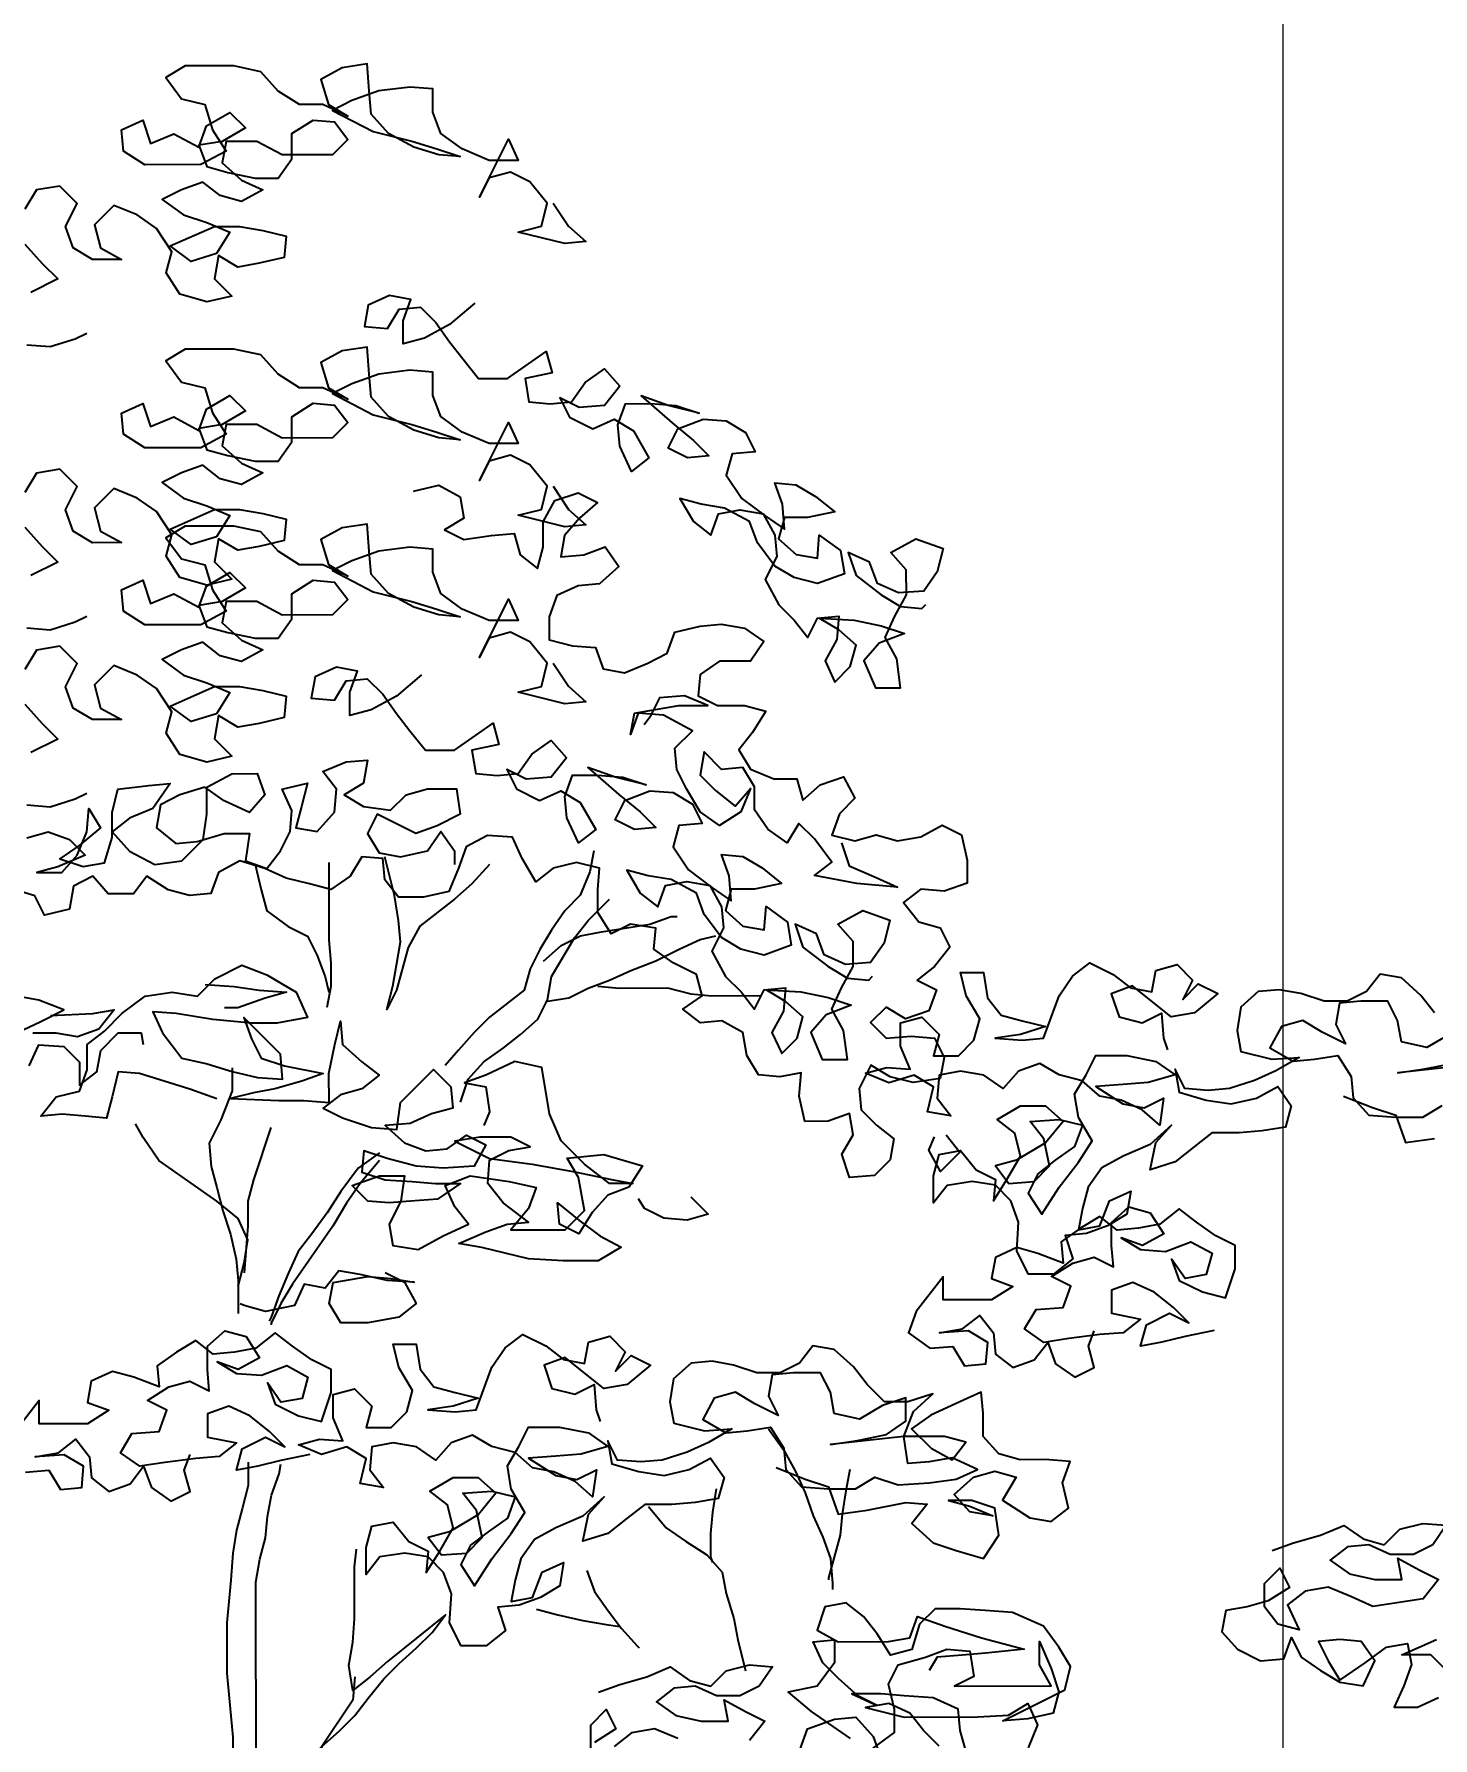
# Model space of a CAD drawing. Header units: millimetres. Extents: x 684983 to 685377, y 990360 to 990509.
# Drawn here: x 685179.373 to 685180.05, y 990451.199 to 990452.024 of the extents above; entities that cross this region are included whole.
import ezdxf

# ---------------------------------------------------------------- set-up
doc = ezdxf.new("R2010")
doc.units = ezdxf.units.MM
doc.header["$PDMODE"] = 35
doc.header["$PDSIZE"] = 0.2
doc.layers.add('dim', color=7, linetype='Continuous')
doc.layers.add('MAHAGONY', color=7, linetype='Continuous')
doc.layers.add('grid', color=8, linetype='Continuous', lineweight=9)
doc.styles.add('DIM', font='ARIALN.TTF', dxfattribs={"width": 0.8, "height": 1})
doc.dimstyles.get("Standard").update_dxf_attribs({"dimtxt": 1, "dimasz": 0.18, "dimexe": 0.18, "dimexo": 0.0625, "dimgap": 0.09, "dimtad": 0, "dimrnd": 0.05, "dimzin": 0, "dimdsep": 46, "dimtxsty": 'DIM', "dimcen": 0.09, "dimse1": 1, "dimse2": 1, "dimsd1": 1, "dimsd2": 1, "dimadec": 0, "dimazin": 0, "dimtfac": 1, "dimtix": 1, "dimtofl": 0, "dimtmove": 2, "dimatfit": 3, "dimfxl": 0, "dimtolj": 1, "dimtzin": 0, "dimarcsym": 0})

# ---------------------------------------------------------------- blocks, each defined once
blk = doc.blocks.new('*D58')
at = {"layer": 'Defpoints', "color": 0, "transparency": 16777216}
for p in [(685177.08947, 990451.441), (685192.34647, 990448.83217), (685192.10547, 990447.83)]:
    blk.add_point(p, dxfattribs=at)
at = {"layer": 'dim', "color": 0, "transparency": 16777216, "insert": (685184.83847, 990450.63767), "char_height": 1, "attachment_point": 5, "rotation": 346.47844, "style": 'DIM'}
blk.add_mtext('\\A1;15.45', dxfattribs=at)
blk = doc.blocks.new('TREE30')
at = {"color": 105, "flags": 128}
for points in [[(0.18953, 3.04496), (0.19755, 3.03296), (0.20656, 3.02496), (0.19555, 3.02395), (0.17153, 3.02993), (0.18353, 3.03294), (0.18653, 3.04496), (0.17751, 3.05596), (0.16749, 3.06095), (0.15649, 3.05794), (0.15149, 3.04793), (0.16648, 3.07797), (0.17149, 3.06696), (0.15648, 3.06695), (0.14246, 3.07294), (0.13145, 3.08094), (0.12743, 3.09194), (0.12742, 3.10395), (0.11541, 3.10494), (0.0994, 3.10293), (0.08539, 3.09791), (0.07539, 3.0929), (0.09642, 3.08191), (0.11644, 3.07692), (0.12945, 3.07293), (0.14147, 3.06894), (0.13045, 3.06993), (0.11744, 3.07392), (0.10442, 3.08091), (0.09541, 3.09091), (0.09439, 3.10292), (0.09338, 3.11693), (0.08037, 3.11492), (0.06937, 3.1089), (0.07338, 3.0959), (0.0834, 3.0899), (0.07038, 3.09589), (0.05837, 3.09588), (0.04735, 3.10288), (0.03834, 3.11288), (0.02432, 3.11587), (-0.0007, 3.11585), (-0.0107, 3.10983), (-0.00268, 3.09883), (0.00933, 3.09584), (0.01334, 3.08283), (0.02036, 3.07183), (0.00736, 3.06481), (-0.02167, 3.06478), (-0.03269, 3.07178), (-0.0337, 3.08279), (-0.02269, 3.0878), (-0.01868, 3.07579), (-0.00667, 3.08081), (0.00635, 3.07382), (0.01034, 3.08483), (0.02234, 3.09185), (0.03036, 3.08385), (0.01835, 3.07683), (0.00635, 3.07482), (0.01036, 3.06381), (0.02137, 3.06082), (0.03539, 3.05783), (0.0474, 3.05784), (0.05439, 3.06785), (0.05438, 3.08087), (0.06538, 3.08788), (0.07639, 3.08689), (0.08341, 3.07789), (0.07541, 3.06988), (0.04939, 3.06985), (0.03637, 3.07685), (0.02036, 3.07683), (0.01836, 3.06582), (0.02838, 3.05682), (0.03939, 3.05183), (0.02839, 3.04581), (0.01738, 3.0488), (0.00836, 3.0558), (-0.00264, 3.05179), (-0.01265, 3.04678), (-0.00163, 3.03878), (0.01039, 3.03479), (0.0224, 3.02979), (0.0154, 3.01878), (0.0024, 3.01476), (-0.00862, 3.02276), (0.01439, 3.03279), (0.0274, 3.0328), (0.03941, 3.03081), (0.05143, 3.02782), (0.05044, 3.01681), (0.03743, 3.01379), (0.02642, 3.01178), (0.01641, 3.01778), (0.01442, 3.00577), (0.02343, 2.99677), (0.01042, 2.99375), (-0.00359, 2.99774), (-0.01061, 3.00875), (-0.00762, 3.01976), (-0.01563, 3.03176), (-0.02565, 3.03876), (-0.03766, 3.04375), (-0.04766, 3.03373), (-0.04465, 3.02173), (-0.03363, 3.01573), (-0.04865, 3.01572), (-0.05866, 3.02171), (-0.06267, 3.03272), (-0.05668, 3.04473), (-0.0657, 3.05373), (-0.07771, 3.05172), (-0.0837, 3.04171)], [(-0.08368, 3.02369), (-0.07467, 3.01369), (-0.06665, 3.00569), (-0.08066, 2.99867)], [(-0.08264, 2.97165), (-0.07062, 2.97066), (-0.05762, 2.97467), (-0.05162, 2.97768)], [(0.59848, 2.58293), (0.61349, 2.57694), (0.62551, 2.57295), (0.63052, 2.55894), (0.64554, 2.56096)], [(0.66452, 2.59901), (0.62649, 2.59497), (0.6405, 2.59698), (0.65551, 2.6)], [(0.65349, 2.61501), (0.64149, 2.60799), (0.62847, 2.61098), (0.62646, 2.62199), (0.62145, 2.632), (0.60744, 2.63198), (0.59643, 2.63097), (0.59444, 2.61996), (0.59945, 2.60996), (0.58744, 2.61595), (0.57742, 2.62195), (0.56641, 2.61893), (0.56042, 2.60792), (0.57244, 2.60092), (0.58344, 2.60194), (0.59545, 2.60395), (0.60247, 2.59295), (0.60348, 2.58194), (0.6115, 2.57294), (0.62551, 2.57195), (0.63952, 2.57196), (0.64952, 2.57798)], [(0.64548, 2.62601), (0.63846, 2.63501), (0.62844, 2.64401), (0.61743, 2.646), (0.61044, 2.63699), (0.60043, 2.63198), (0.58842, 2.63197), (0.57641, 2.63596), (0.5654, 2.63795), (0.55439, 2.63694), (0.54539, 2.62892), (0.5434, 2.61691), (0.54541, 2.6059), (0.56143, 2.60192), (0.57544, 2.60293), (0.56343, 2.59591), (0.55243, 2.5909), (0.53942, 2.58688), (0.52841, 2.58587), (0.5164, 2.58686), (0.51139, 2.59687), (0.5134, 2.58486), (0.52742, 2.58087), (0.54043, 2.57888), (0.55344, 2.58189), (0.56444, 2.58791), (0.57146, 2.5779), (0.56846, 2.56689), (0.55646, 2.56488), (0.54445, 2.56387), (0.53043, 2.56385), (0.52143, 2.55684), (0.51143, 2.54882), (0.49843, 2.54481), (0.50141, 2.55882), (0.50941, 2.56784), (0.49841, 2.55782), (0.48441, 2.5518), (0.4734, 2.54579), (0.46641, 2.53577), (0.46341, 2.52476), (0.46142, 2.51375), (0.47243, 2.51576), (0.47742, 2.52878), (0.48843, 2.53379), (0.48644, 2.52178), (0.47643, 2.51576), (0.46543, 2.51175), (0.45442, 2.51074), (0.45843, 2.49873), (0.44843, 2.49072), (0.43542, 2.49071), (0.42941, 2.50271), (0.43039, 2.51772), (0.42638, 2.52873), (0.41836, 2.53673), (0.40635, 2.53872), (0.39334, 2.53671), (0.38635, 2.52769), (0.38633, 2.5417), (0.38933, 2.55272), (0.40033, 2.55473), (0.40835, 2.54473), (0.41836, 2.53973), (0.41737, 2.52872), (0.42437, 2.53974), (0.43136, 2.55175), (0.42835, 2.56376), (0.41933, 2.57076), (0.43134, 2.57778), (0.44435, 2.57779), (0.45336, 2.56979), (0.44437, 2.55877), (0.42936, 2.54975), (0.41836, 2.54674), (0.42537, 2.53774), (0.43838, 2.53875), (0.44638, 2.54676), (0.44336, 2.56077), (0.43635, 2.56977), (0.45136, 2.57079), (0.46337, 2.5678), (0.45938, 2.55678), (0.44938, 2.54977), (0.44038, 2.54275), (0.43538, 2.53274), (0.4424, 2.52174), (0.45139, 2.53576), (0.46139, 2.54878), (0.46839, 2.55979), (0.46137, 2.5718), (0.45936, 2.58381), (0.46535, 2.59382), (0.47035, 2.60383), (0.48636, 2.60385), (0.50138, 2.60086), (0.51139, 2.59386), (0.49738, 2.58985), (0.48437, 2.58883), (0.47036, 2.58782), (0.48438, 2.57883), (0.49539, 2.57683), (0.5054, 2.58185), (0.50341, 2.56783), (0.49439, 2.57583), (0.48338, 2.58083), (0.47237, 2.58282), (0.46335, 2.59082), (0.45134, 2.59381), (0.44133, 2.5998), (0.43032, 2.59579), (0.42232, 2.58678), (0.41231, 2.59377), (0.4003, 2.59576), (0.38929, 2.59375), (0.3883, 2.58174), (0.39531, 2.57274), (0.3833, 2.57473), (0.38629, 2.58774), (0.37628, 2.59374), (0.36327, 2.58972), (0.35125, 2.59472), (0.36226, 2.59773), (0.37427, 2.59674), (0.36926, 2.60875), (0.36925, 2.62076), (0.38025, 2.62377), (0.38927, 2.61477), (0.38628, 2.60376), (0.39929, 2.60377), (0.40729, 2.61178), (0.41028, 2.62279), (0.40326, 2.6348), (0.40025, 2.64681), (0.41226, 2.64682), (0.41427, 2.63381), (0.42129, 2.62481), (0.4323, 2.62181), (0.44431, 2.61882), (0.4313, 2.61481), (0.41829, 2.61279), (0.43231, 2.61181), (0.44332, 2.61282), (0.4513, 2.63484), (0.4583, 2.64486), (0.4673, 2.65187), (0.47932, 2.64588), (0.48833, 2.63888), (0.49934, 2.63689), (0.50133, 2.6479), (0.51234, 2.65091), (0.52035, 2.64291), (0.51536, 2.6329), (0.52336, 2.64091), (0.53337, 2.63592), (0.52137, 2.6259), (0.50936, 2.62389), (0.48933, 2.63988), (0.47832, 2.63587), (0.48234, 2.62386), (0.49435, 2.62087), (0.50436, 2.62588), (0.50537, 2.61287), (0.50738, 2.60687)], [(0.21303, 2.27448), (0.22404, 2.27849), (0.23805, 2.28251), (0.25005, 2.28753), (0.26007, 2.28053), (0.27108, 2.27754), (0.27908, 2.28555), (0.29109, 2.28856), (0.3031, 2.28757), (0.2961, 2.27756), (0.2861, 2.27255), (0.27409, 2.27253), (0.26307, 2.27753), (0.25207, 2.27652), (0.24306, 2.2695), (0.25308, 2.26251), (0.26609, 2.25952), (0.28011, 2.25953), (0.27809, 2.27054), (0.28911, 2.26454), (0.29912, 2.25955), (0.29112, 2.24953)], [(0.25409, 2.2505), (0.24208, 2.25549), (0.23007, 2.25348), (0.22107, 2.24646)], [(0.20906, 2.24545), (0.20905, 2.25746), (0.21705, 2.26548), (0.22206, 2.25547), (0.21106, 2.24846)], [(0.31715, 2.24455), (0.32114, 2.25556), (0.33515, 2.26058), (0.34616, 2.26159), (0.35518, 2.25159), (0.35919, 2.24059)], [(0.38921, 2.24662), (0.3812, 2.25462), (0.37418, 2.26362), (0.36317, 2.26861), (0.35116, 2.2666), (0.37118, 2.26161), (0.40921, 2.26165), (0.42523, 2.26266), (0.43523, 2.26868), (0.44024, 2.25767), (0.43525, 2.24566)], [(0.40322, 2.24363), (0.40021, 2.25463), (0.3992, 2.26564), (0.38618, 2.27164), (0.37117, 2.27262), (0.35916, 2.27361), (0.34415, 2.2736), (0.35716, 2.26761), (0.34715, 2.2726), (0.33713, 2.2816), (0.32912, 2.2896), (0.32411, 2.3006), (0.33511, 2.30161), (0.33512, 2.2896), (0.32613, 2.27759), (0.31112, 2.27457), (0.32314, 2.26457), (0.34317, 2.25058)], [(0.35518, 2.24559), (0.36618, 2.2536), (0.36617, 2.26561), (0.36316, 2.27862), (0.36815, 2.28863), (0.38216, 2.29265), (0.39317, 2.29666), (0.40518, 2.29567), (0.40719, 2.28266), (0.39719, 2.27765), (0.44723, 2.2777), (0.44122, 2.2887), (0.4412, 2.30071), (0.44722, 2.2867), (0.45124, 2.2747), (0.44824, 2.26369), (0.43524, 2.26067), (0.42223, 2.25966), (0.45424, 2.2757), (0.45723, 2.28771), (0.45122, 2.29772), (0.4432, 2.30872), (0.42718, 2.31571), (0.41317, 2.3167), (0.40015, 2.31769), (0.38714, 2.31768), (0.37914, 2.30966), (0.37515, 2.29665), (0.36415, 2.29363), (0.35713, 2.30464), (0.35012, 2.31364), (0.3411, 2.32064), (0.33009, 2.31862), (0.3261, 2.30661), (0.33712, 2.30062), (0.36314, 2.30064), (0.37415, 2.30265), (0.37814, 2.31366), (0.39216, 2.30867), (0.41118, 2.30269), (0.4332, 2.2967), (0.41319, 2.29468), (0.40118, 2.29367), (0.38817, 2.29266), (0.38417, 2.28565)]]:
    blk.add_lwpolyline(points, dxfattribs=at)
at = {"color": 3, "flags": 128}
for points in [[(0.14899, 2.99311), (0.13599, 2.98209), (0.12298, 2.97507), (0.11198, 2.97206), (0.11197, 2.98407), (0.11596, 2.99508), (0.10495, 2.99708), (0.09394, 2.99206), (0.09195, 2.98105), (0.10396, 2.98006), (0.10996, 2.99007), (0.12097, 2.99109), (0.12898, 2.98309), (0.136, 2.97308), (0.14301, 2.96408), (0.15103, 2.95408), (0.16604, 2.9541), (0.18604, 2.96813), (0.18906, 2.95712), (0.17505, 2.9541), (0.17706, 2.9421), (0.18807, 2.9411), (0.19908, 2.94212), (0.20607, 2.95213), (0.21608, 2.95915), (0.22409, 2.95015), (0.21609, 2.94013), (0.20308, 2.93912), (0.19307, 2.94411), (0.19808, 2.93411), (0.2101, 2.92811), (0.2211, 2.93313), (0.23112, 2.92713), (0.23914, 2.91313), (0.23014, 2.90611), (0.22412, 2.91912), (0.22311, 2.93013), (0.2271, 2.94114), (0.24011, 2.94115), (0.25313, 2.94016), (0.26514, 2.93617), (0.24912, 2.94016), (0.23511, 2.94515), (0.25113, 2.93115), (0.26215, 2.92216), (0.27016, 2.91416), (0.25915, 2.91315), (0.24914, 2.91814), (0.25414, 2.92815), (0.26714, 2.93317), (0.27915, 2.93218), (0.28917, 2.92618), (0.29418, 2.91618), (0.28217, 2.91517), (0.27918, 2.90416), (0.2872, 2.89215), (0.29922, 2.88316), (0.30923, 2.87616), (0.30822, 2.88917), (0.3042, 2.90018), (0.31522, 2.89919), (0.32523, 2.89319), (0.33525, 2.88519), (0.32124, 2.88218), (0.30923, 2.88217), (0.30623, 2.87115), (0.31525, 2.86315), (0.32626, 2.86116), (0.32725, 2.87317), (0.33827, 2.86518), (0.34028, 2.85317), (0.32627, 2.84815), (0.31426, 2.85114), (0.30424, 2.85714), (0.29523, 2.86914), (0.29121, 2.88015), (0.27819, 2.88714), (0.26618, 2.88913), (0.25517, 2.89212), (0.26219, 2.88012), (0.2712, 2.87312), (0.2752, 2.88414), (0.2862, 2.88615), (0.29821, 2.88416), (0.30423, 2.87315), (0.30524, 2.86214), (0.29925, 2.85013), (0.30626, 2.83712), (0.31428, 2.82913), (0.32129, 2.82012), (0.32629, 2.83014), (0.3373, 2.83115), (0.33631, 2.81914), (0.33031, 2.80812), (0.33533, 2.79712), (0.34333, 2.80513), (0.34632, 2.81614), (0.3373, 2.82414), (0.32729, 2.83014), (0.3453, 2.82915), (0.35932, 2.82616), (0.37133, 2.82217), (0.35833, 2.81716), (0.35033, 2.80814), (0.35635, 2.79413), (0.36936, 2.79415), (0.36734, 2.80916), (0.36133, 2.82016), (0.36632, 2.83117), (0.37232, 2.84219), (0.3723, 2.8552), (0.36429, 2.8642), (0.37729, 2.87122), (0.39131, 2.86623), (0.38832, 2.85421), (0.38132, 2.8442), (0.36831, 2.84319), (0.3573, 2.84818), (0.35328, 2.85919), (0.34227, 2.86418), (0.34628, 2.85217), (0.3593, 2.84218), (0.36932, 2.83618), (0.38033, 2.83519), (0.38233, 2.83719)], [(0.18953, 2.89847), (0.19755, 2.88646), (0.20656, 2.87847), (0.19555, 2.87746), (0.17153, 2.88344), (0.18353, 2.88645), (0.18653, 2.89846), (0.17751, 2.90947), (0.16749, 2.91446), (0.15649, 2.91145), (0.15149, 2.90144), (0.16648, 2.93147), (0.17149, 2.92047), (0.15648, 2.92046), (0.14246, 2.92645), (0.13145, 2.93444), (0.12743, 2.94545), (0.12742, 2.95746), (0.11541, 2.95845), (0.0994, 2.95643), (0.08539, 2.95142), (0.07539, 2.9464), (0.09642, 2.93541), (0.11644, 2.93043), (0.12945, 2.92644), (0.14147, 2.92244), (0.13045, 2.92343), (0.11744, 2.92743), (0.10442, 2.93442), (0.09541, 2.94442), (0.09439, 2.95643), (0.09338, 2.97044), (0.08037, 2.96843), (0.06937, 2.96241), (0.07338, 2.9494), (0.0834, 2.94341), (0.07038, 2.9494), (0.05837, 2.94939), (0.04735, 2.95639), (0.03834, 2.96639), (0.02432, 2.96938), (-0.0007, 2.96935), (-0.0107, 2.96334), (-0.00268, 2.95234), (0.00933, 2.94935), (0.01334, 2.93634), (0.02036, 2.92534), (0.00736, 2.91832), (-0.02167, 2.91829), (-0.03269, 2.92529), (-0.0337, 2.9363), (-0.02269, 2.94131), (-0.01868, 2.9293), (-0.00667, 2.93432), (0.00635, 2.92732), (0.01034, 2.93834), (0.02234, 2.94535), (0.03036, 2.93735), (0.01835, 2.93034), (0.00635, 2.92833), (0.01036, 2.91732), (0.02137, 2.91433), (0.03539, 2.91134), (0.0474, 2.91135), (0.05439, 2.92136), (0.05438, 2.93437), (0.06538, 2.94139), (0.07639, 2.9404), (0.08341, 2.9314), (0.07541, 2.92338), (0.04939, 2.92336), (0.03637, 2.93035), (0.02036, 2.93034), (0.01836, 2.91933), (0.02838, 2.91033), (0.03939, 2.90534), (0.02839, 2.89932), (0.01738, 2.90231), (0.00836, 2.90931), (-0.00264, 2.9053), (-0.01265, 2.90028), (-0.00163, 2.89229), (0.01039, 2.8883), (0.0224, 2.8833), (0.0154, 2.87229), (0.0024, 2.86827), (-0.00862, 2.87627), (0.01439, 2.8863), (0.0274, 2.88631), (0.03941, 2.88432), (0.05143, 2.88133), (0.05044, 2.87032), (0.03743, 2.8673), (0.02642, 2.86529), (0.01641, 2.87129), (0.01442, 2.85927), (0.02343, 2.85027), (0.01042, 2.84726), (-0.00359, 2.85125), (-0.01061, 2.86225), (-0.00762, 2.87327), (-0.01563, 2.88527), (-0.02565, 2.89227), (-0.03766, 2.89726), (-0.04766, 2.88724), (-0.04465, 2.87523), (-0.03363, 2.86924), (-0.04865, 2.86922), (-0.05866, 2.87522), (-0.06267, 2.88623), (-0.05668, 2.89824), (-0.0657, 2.90724), (-0.07771, 2.90523), (-0.0837, 2.89521)], [(-0.08368, 2.8772), (-0.07467, 2.8672), (-0.06665, 2.8592), (-0.08066, 2.85218)], [(-0.08264, 2.82516), (-0.07062, 2.82417), (-0.05762, 2.82818), (-0.05162, 2.83119)], [(0.11739, 2.89592), (0.13039, 2.89893), (0.14141, 2.89294), (0.14342, 2.88193), (0.13342, 2.87592), (0.14343, 2.87092), (0.15744, 2.87294), (0.16945, 2.87395), (0.17246, 2.86294), (0.18148, 2.85594), (0.18447, 2.86696), (0.18446, 2.87997), (0.19045, 2.89098), (0.20246, 2.895), (0.21247, 2.89), (0.20347, 2.88199), (0.19547, 2.87297), (0.19348, 2.86196), (0.20549, 2.86297), (0.2165, 2.86699), (0.22351, 2.85698), (0.21351, 2.84797), (0.2025, 2.84696), (0.1915, 2.84194), (0.1875, 2.83093), (0.18752, 2.81892), (0.19953, 2.81593), (0.21154, 2.81494), (0.21555, 2.80393), (0.22656, 2.80194), (0.23857, 2.80696), (0.24857, 2.81197), (0.25257, 2.82298), (0.26557, 2.826), (0.27658, 2.82701), (0.2886, 2.82502), (0.29861, 2.81802), (0.29161, 2.808), (0.2756, 2.80799), (0.2656, 2.80097), (0.26461, 2.78996), (0.27462, 2.78497), (0.28863, 2.78498), (0.29964, 2.78199), (0.29265, 2.77097), (0.28565, 2.76196), (0.29166, 2.75196), (0.30368, 2.74696), (0.31569, 2.74697), (0.3187, 2.73597), (0.3277, 2.74398), (0.33971, 2.748), (0.34572, 2.73699), (0.33772, 2.72898), (0.33373, 2.71797), (0.34574, 2.71498), (0.35675, 2.71799), (0.36776, 2.715), (0.37977, 2.71701), (0.39078, 2.72302), (0.40079, 2.71803), (0.4038, 2.70502), (0.40381, 2.69301), (0.39181, 2.689), (0.3798, 2.68999), (0.37079, 2.68297), (0.37881, 2.67297), (0.38982, 2.66998), (0.39484, 2.65997), (0.38684, 2.64996), (0.37784, 2.64294), (0.38785, 2.63795), (0.38386, 2.62694), (0.37185, 2.62292), (0.36184, 2.62892), (0.35384, 2.6209), (0.36185, 2.6129), (0.37486, 2.61392), (0.38687, 2.61293), (0.39189, 2.60292), (0.38989, 2.59191), (0.37588, 2.5899), (0.36387, 2.59289), (0.35386, 2.59888), (0.34786, 2.58687), (0.34887, 2.57586), (0.35689, 2.56786), (0.3659, 2.56086), (0.36391, 2.54985), (0.35591, 2.54184), (0.3429, 2.54082), (0.33889, 2.55283), (0.34488, 2.56285), (0.34287, 2.57385), (0.33187, 2.56984), (0.31986, 2.56983), (0.31684, 2.58284), (0.31783, 2.59485), (0.30682, 2.59284), (0.29581, 2.59383), (0.2898, 2.60383), (0.28779, 2.61584), (0.27677, 2.62183), (0.26576, 2.62082), (0.25675, 2.62782), (0.26675, 2.63484), (0.26374, 2.64584), (0.25172, 2.65184), (0.24171, 2.65883), (0.2427, 2.66984), (0.22969, 2.67183), (0.21968, 2.66682), (0.21267, 2.67782), (0.21265, 2.68983), (0.21365, 2.70084), (0.20163, 2.70383), (0.18962, 2.70082), (0.18062, 2.69381), (0.17361, 2.70581), (0.16859, 2.71681), (0.15558, 2.7178), (0.14458, 2.71179), (0.14058, 2.70078), (0.13559, 2.68876), (0.12258, 2.68575), (0.10957, 2.68573), (0.10256, 2.69474), (0.10155, 2.70574), (0.09054, 2.70673), (0.08454, 2.69672), (0.07454, 2.68971), (0.06353, 2.6927), (0.05151, 2.69569), (0.0405, 2.70068), (0.02748, 2.70468), (0.01648, 2.69866), (0.01249, 2.68765), (0.00148, 2.68664), (-0.00953, 2.68963), (-0.02055, 2.69662), (-0.02755, 2.68761), (-0.04056, 2.6876), (-0.04857, 2.6966), (-0.05858, 2.69159), (-0.06057, 2.67957), (-0.07358, 2.67656), (-0.07859, 2.68656), (-0.0916, 2.69055)], [(-0.08262, 2.71658), (-0.07161, 2.7196), (-0.0606, 2.7156), (-0.05259, 2.7076), (-0.06659, 2.70159), (-0.0776, 2.69857), (-0.06459, 2.69859), (-0.05659, 2.7076), (-0.0516, 2.71962), (-0.05061, 2.73163), (-0.04459, 2.72162), (-0.05559, 2.71261), (-0.0656, 2.70559), (-0.05358, 2.7016), (-0.04257, 2.70361), (-0.03858, 2.71663), (-0.03859, 2.72964), (-0.0356, 2.74165), (-0.01959, 2.74367), (-0.00858, 2.74468), (-0.01758, 2.73166), (-0.02958, 2.72664), (-0.03859, 2.71963), (-0.02957, 2.70963), (-0.01655, 2.70263), (-0.00254, 2.70465), (0.00846, 2.71567), (0.01045, 2.72868), (0.01043, 2.74269), (0.02344, 2.74971), (0.03645, 2.74972), (0.04046, 2.73872), (0.03247, 2.7297), (0.01945, 2.73569), (0.00943, 2.74269), (-0.00357, 2.73868), (-0.01358, 2.73366), (-0.01557, 2.72165), (-0.00555, 2.71365), (0.00546, 2.71466), (0.01946, 2.71868), (0.03248, 2.71869), (0.03049, 2.70468), (0.0415, 2.70068), (0.0485, 2.7097), (0.05349, 2.71971), (0.05448, 2.73072), (0.04947, 2.74173), (0.06248, 2.74474), (0.05949, 2.73273), (0.05649, 2.72172), (0.0675, 2.71972), (0.0765, 2.72974), (0.07749, 2.74175), (0.07048, 2.75075), (0.08248, 2.75577), (0.09349, 2.75678), (0.0915, 2.74477), (0.0815, 2.73875), (0.09151, 2.73276), (0.10553, 2.73077), (0.11353, 2.73878), (0.12453, 2.7418), (0.13954, 2.74181), (0.14156, 2.7288), (0.12955, 2.72278), (0.11855, 2.71877), (0.09852, 2.72876), (0.09353, 2.71875), (0.09954, 2.70874), (0.11055, 2.70675), (0.12456, 2.70977), (0.13156, 2.71978), (0.13857, 2.70978), (0.13858, 2.70278)], [(0.18953, 2.80691), (0.19755, 2.79491), (0.20656, 2.78691), (0.19555, 2.7859), (0.17153, 2.79188), (0.18353, 2.79489), (0.18653, 2.80691), (0.17751, 2.81791), (0.16749, 2.8229), (0.15649, 2.81989), (0.15149, 2.80988), (0.16648, 2.83992), (0.17149, 2.82891), (0.15648, 2.8289), (0.14246, 2.83489), (0.13145, 2.84289), (0.12743, 2.85389), (0.12742, 2.8659), (0.11541, 2.86689), (0.0994, 2.86488), (0.08539, 2.85986), (0.07539, 2.85485), (0.09642, 2.84386), (0.11644, 2.83887), (0.12945, 2.83488), (0.14147, 2.83089), (0.13045, 2.83188), (0.11744, 2.83587), (0.10442, 2.84286), (0.09541, 2.85286), (0.09439, 2.86487), (0.09338, 2.87888), (0.08037, 2.87687), (0.06937, 2.87085), (0.07338, 2.85785), (0.0834, 2.85185), (0.07038, 2.85784), (0.05837, 2.85783), (0.04735, 2.86483), (0.03834, 2.87483), (0.02432, 2.87782), (-0.0007, 2.8778), (-0.0107, 2.87178), (-0.00268, 2.86078), (0.00933, 2.85779), (0.01334, 2.84478), (0.02036, 2.83378), (0.00736, 2.82676), (-0.02167, 2.82673), (-0.03269, 2.83373), (-0.0337, 2.84474), (-0.02269, 2.84975), (-0.01868, 2.83775), (-0.00667, 2.84276), (0.00635, 2.83577), (0.01034, 2.84678), (0.02234, 2.8538), (0.03036, 2.8458), (0.01835, 2.83878), (0.00635, 2.83677), (0.01036, 2.82576), (0.02137, 2.82277), (0.03539, 2.81978), (0.0474, 2.81979), (0.05439, 2.82981), (0.05438, 2.84282), (0.06538, 2.84983), (0.07639, 2.84884), (0.08341, 2.83984), (0.07541, 2.83183), (0.04939, 2.8318), (0.03637, 2.8388), (0.02036, 2.83878), (0.01836, 2.82777), (0.02838, 2.81877), (0.03939, 2.81378), (0.02839, 2.80776), (0.01738, 2.81076), (0.00836, 2.81775), (-0.00264, 2.81374), (-0.01265, 2.80873), (-0.00163, 2.80073), (0.01039, 2.79674), (0.0224, 2.79174), (0.0154, 2.78073), (0.0024, 2.77671), (-0.00862, 2.78471), (0.01439, 2.79474), (0.0274, 2.79475), (0.03941, 2.79276), (0.05143, 2.78977), (0.05044, 2.77876), (0.03743, 2.77574), (0.02642, 2.77373), (0.01641, 2.77973), (0.01442, 2.76772), (0.02343, 2.75872), (0.01042, 2.7557), (-0.00359, 2.75969), (-0.01061, 2.7707), (-0.00762, 2.78171), (-0.01563, 2.79371), (-0.02565, 2.80071), (-0.03766, 2.8057), (-0.04766, 2.79568), (-0.04465, 2.78368), (-0.03363, 2.77768), (-0.04865, 2.77767), (-0.05866, 2.78366), (-0.06267, 2.79467), (-0.05668, 2.80669), (-0.0657, 2.81568), (-0.07771, 2.81367), (-0.0837, 2.80366)], [(-0.08368, 2.78564), (-0.07467, 2.77564), (-0.06665, 2.76764), (-0.08066, 2.76062)], [(-0.08264, 2.7336), (-0.07062, 2.73261), (-0.05762, 2.73662), (-0.05162, 2.73963)], [(0.12148, 2.80084), (0.10847, 2.78982), (0.09547, 2.7828), (0.08446, 2.77979), (0.08445, 2.7918), (0.08845, 2.80281), (0.07743, 2.80481), (0.06643, 2.79979), (0.06444, 2.78878), (0.07645, 2.78779), (0.08245, 2.7978), (0.09345, 2.79882), (0.10147, 2.79082), (0.10848, 2.78081), (0.1155, 2.77181), (0.12351, 2.76181), (0.13853, 2.76183), (0.15853, 2.77586), (0.16154, 2.76485), (0.14753, 2.76183), (0.14955, 2.74983), (0.16056, 2.74883), (0.17156, 2.74985), (0.17856, 2.75986), (0.18856, 2.76688), (0.19658, 2.75788), (0.18858, 2.74786), (0.17557, 2.74685), (0.16556, 2.75184), (0.17057, 2.74184), (0.18259, 2.73584), (0.19359, 2.74086), (0.20361, 2.73486), (0.21163, 2.72086), (0.20262, 2.71384), (0.19661, 2.72685), (0.1956, 2.73786), (0.19959, 2.74887), (0.2126, 2.74888), (0.22561, 2.74789), (0.23763, 2.7439), (0.22161, 2.74789), (0.20759, 2.75288), (0.22362, 2.73888), (0.23464, 2.72989), (0.24265, 2.72189), (0.23164, 2.72088), (0.22163, 2.72587), (0.22662, 2.73588), (0.23963, 2.7409), (0.25164, 2.73991), (0.26166, 2.73391), (0.26667, 2.72391), (0.25466, 2.7229), (0.25167, 2.71189), (0.25969, 2.69988), (0.2717, 2.69089), (0.28172, 2.68389), (0.28071, 2.6969), (0.27669, 2.70791), (0.2877, 2.70692), (0.29772, 2.70092), (0.30773, 2.69292), (0.29372, 2.68991), (0.28171, 2.6899), (0.27872, 2.67888), (0.28774, 2.67088), (0.29875, 2.66889), (0.29974, 2.6809), (0.31075, 2.67291), (0.31277, 2.6609), (0.29876, 2.65588), (0.28675, 2.65887), (0.27673, 2.66487), (0.26771, 2.67687), (0.2637, 2.68788), (0.25068, 2.69487), (0.23867, 2.69686), (0.22766, 2.69985), (0.23468, 2.68785), (0.24369, 2.68085), (0.24768, 2.69187), (0.25869, 2.69388), (0.2707, 2.69189), (0.27672, 2.68088), (0.27773, 2.66987), (0.27173, 2.65786), (0.27875, 2.64485), (0.28677, 2.63686), (0.29378, 2.62785), (0.29878, 2.63787), (0.30978, 2.63888), (0.30879, 2.62687), (0.3028, 2.61585), (0.30781, 2.60485), (0.31581, 2.61286), (0.3188, 2.62387), (0.30979, 2.63187), (0.29978, 2.63787), (0.31779, 2.63688), (0.33181, 2.63389), (0.34382, 2.6299), (0.33081, 2.62489), (0.32282, 2.61587), (0.32883, 2.60186), (0.34184, 2.60188), (0.33983, 2.61689), (0.33381, 2.62789), (0.33881, 2.6389), (0.3448, 2.64992), (0.34479, 2.66293), (0.33678, 2.67193), (0.34978, 2.67895), (0.3638, 2.67396), (0.36081, 2.66194), (0.35381, 2.65193), (0.3408, 2.65092), (0.32978, 2.65591), (0.32577, 2.66692), (0.31476, 2.67191), (0.31877, 2.6599), (0.33179, 2.64991), (0.34181, 2.64391), (0.35282, 2.64292), (0.35482, 2.64492)], [(0.33874, 2.71397), (0.34275, 2.70196), (0.35677, 2.69597), (0.36779, 2.69098), (0.34677, 2.69296), (0.32474, 2.69694), (0.33374, 2.70395), (0.32473, 2.71596), (0.31671, 2.72396), (0.31072, 2.71394), (0.3007, 2.72094), (0.29369, 2.73094), (0.29367, 2.74295), (0.28766, 2.75295), (0.27665, 2.75194), (0.26764, 2.76094), (0.26565, 2.74893), (0.27366, 2.74093), (0.28368, 2.73293), (0.29167, 2.74195), (0.28668, 2.72993), (0.27568, 2.72292), (0.26566, 2.72991), (0.25865, 2.74192), (0.25363, 2.75192), (0.25262, 2.76293), (0.26162, 2.77195), (0.2466, 2.77994), (0.23359, 2.78093), (0.2296, 2.76992), (0.23159, 2.78093), (0.24259, 2.78294), (0.2546, 2.78495), (0.26962, 2.78497), (0.2576, 2.78996), (0.24459, 2.78895), (0.2396, 2.77893), (0.2366, 2.77493)], [(0.01559, 2.58156), (0.00157, 2.58655), (-0.02446, 2.59453), (-0.03547, 2.59553), (-0.03846, 2.58251), (-0.04145, 2.5715), (-0.05246, 2.57249), (-0.06447, 2.57348), (-0.07548, 2.57247), (-0.06748, 2.58248), (-0.05548, 2.5855), (-0.05148, 2.59651), (-0.0515, 2.60952), (-0.04249, 2.61654), (-0.0335, 2.62555), (-0.02149, 2.63457), (-0.00748, 2.63659), (0.00553, 2.6346), (0.01453, 2.64361), (0.02853, 2.65063), (0.04155, 2.64564), (0.05657, 2.63664), (0.06259, 2.62364), (0.04658, 2.62062), (0.03357, 2.62061), (0.01355, 2.62259), (-0.00547, 2.62558), (-0.01748, 2.62657), (-0.01247, 2.61556), (-0.00245, 2.60256), (0.01057, 2.59957), (0.02358, 2.59558), (0.03659, 2.59259), (0.04961, 2.5916), (0.04859, 2.60461), (0.02956, 2.62361), (0.03357, 2.6126), (0.03859, 2.6026), (0.0506, 2.59861), (0.07062, 2.59462), (0.05962, 2.59061), (0.04561, 2.58659), (0.0346, 2.58458), (0.02259, 2.58157), (0.04761, 2.58059), (0.06063, 2.5806), (0.07364, 2.57961), (0.07362, 2.59462), (0.07661, 2.60964), (0.0796, 2.62165), (0.08062, 2.60964), (0.09063, 2.60064), (0.09965, 2.59365), (0.09065, 2.58663), (0.07964, 2.58362), (0.07064, 2.57661), (0.08065, 2.57161), (0.09567, 2.56662), (0.10868, 2.56563), (0.11067, 2.57965), (0.12767, 2.59668), (0.13668, 2.58768), (0.13769, 2.57667), (0.12669, 2.57366), (0.11568, 2.56864), (0.10267, 2.56763), (0.11269, 2.55863), (0.1237, 2.55464), (0.13471, 2.55565), (0.14471, 2.56266), (0.15473, 2.55767), (0.14873, 2.54665), (0.13272, 2.54564), (0.11871, 2.54662), (0.10369, 2.55061), (0.09168, 2.55461), (0.09068, 2.5436), (0.1027, 2.5396), (0.11671, 2.53862), (0.12872, 2.53763), (0.14173, 2.53764), (0.12973, 2.52962), (0.11572, 2.52861), (0.10471, 2.5276), (0.0937, 2.52859), (0.08569, 2.53659), (0.09969, 2.5416), (0.11271, 2.54162), (0.11072, 2.5286), (0.10472, 2.51659), (0.10673, 2.50558), (0.11975, 2.50359), (0.13275, 2.51061), (0.14576, 2.51662), (0.13874, 2.52563), (0.13373, 2.53663), (0.14673, 2.54165), (0.16675, 2.53866), (0.18077, 2.53567), (0.17678, 2.52466), (0.16778, 2.51364), (0.1958, 2.51367), (0.2058, 2.52369), (0.20278, 2.5407), (0.19677, 2.5507), (0.21578, 2.55272), (0.23581, 2.54673), (0.22881, 2.53572), (0.2178, 2.5317), (0.2098, 2.52269), (0.20281, 2.51167), (0.1928, 2.51667), (0.19179, 2.52768), (0.2028, 2.51868), (0.21382, 2.51068), (0.22483, 2.50469), (0.21283, 2.49767), (0.19482, 2.49765), (0.1768, 2.49864), (0.15277, 2.50462), (0.14076, 2.50661), (0.15477, 2.51263), (0.16577, 2.51664), (0.17678, 2.51765), (0.16376, 2.52765), (0.15575, 2.53765), (0.15674, 2.54966), (0.16674, 2.55468), (0.17775, 2.55669), (0.16773, 2.56168), (0.15172, 2.56167), (0.13871, 2.55965), (0.15673, 2.55066), (0.17876, 2.54768), (0.20078, 2.5437), (0.2198, 2.53971), (0.23081, 2.53772), (0.2188, 2.53771), (0.20578, 2.54771), (0.19376, 2.5597), (0.18774, 2.57371), (0.18371, 2.59773), (0.1697, 2.60072), (0.15469, 2.5937), (0.14369, 2.58968), (0.1547, 2.58769), (0.15671, 2.57468), (0.15372, 2.56767)], [(-0.07053, 2.62452), (-0.04851, 2.62554), (-0.0375, 2.62755), (-0.0455, 2.61753), (-0.0565, 2.61352), (-0.06752, 2.61551), (-0.07953, 2.6155)], [(-0.09053, 2.61449), (-0.07553, 2.62151), (-0.06352, 2.62753), (-0.07654, 2.63252), (-0.09255, 2.63551)], [(-0.08151, 2.59849), (-0.07652, 2.6095), (-0.06351, 2.60851), (-0.05549, 2.60051), (-0.05548, 2.5885), (-0.04648, 2.59552), (-0.04449, 2.60653), (-0.03549, 2.61554), (-0.02348, 2.61555), (-0.02247, 2.60955)], [(0.00953, 2.6406), (0.02454, 2.63962), (0.03755, 2.63763), (0.05157, 2.63664), (0.04056, 2.63363), (0.02655, 2.62861), (0.01955, 2.6286)], [(0.53151, 2.46154), (0.5165, 2.45852), (0.50449, 2.45551), (0.49349, 2.4535), (0.49648, 2.46451), (0.50848, 2.47052), (0.5185, 2.46553), (0.51048, 2.47353), (0.50047, 2.48153), (0.48945, 2.48652), (0.47845, 2.48251), (0.47846, 2.4705), (0.49347, 2.46751), (0.48447, 2.46049), (0.47246, 2.45948), (0.45645, 2.45747), (0.44344, 2.45545), (0.43343, 2.46245), (0.43942, 2.47246), (0.45343, 2.47348), (0.45743, 2.48449), (0.44741, 2.48948), (0.45842, 2.4965), (0.46942, 2.49951), (0.47944, 2.49452), (0.47843, 2.50553), (0.47842, 2.51754), (0.48742, 2.52555), (0.49843, 2.52256), (0.50544, 2.51156), (0.49444, 2.50554), (0.48343, 2.50953), (0.49344, 2.50354), (0.50645, 2.50255), (0.51946, 2.50757), (0.53047, 2.50157), (0.52748, 2.49056), (0.51647, 2.48855), (0.50946, 2.49855), (0.51347, 2.48754), (0.52549, 2.48155), (0.5375, 2.47856), (0.54249, 2.49358), (0.54248, 2.50559), (0.53247, 2.51058), (0.52245, 2.51758), (0.51344, 2.52458), (0.50344, 2.51656), (0.49243, 2.51455), (0.48142, 2.51354), (0.47241, 2.52053), (0.4624, 2.51452), (0.4524, 2.5075), (0.45341, 2.4965), (0.4404, 2.50149), (0.42939, 2.50448), (0.41838, 2.49947), (0.41639, 2.48846), (0.4274, 2.48446), (0.4164, 2.47745), (0.39138, 2.47742), (0.39137, 2.48943), (0.37737, 2.47141), (0.37338, 2.46039), (0.38439, 2.4524), (0.3964, 2.45341), (0.40242, 2.4434), (0.41343, 2.44442), (0.41442, 2.45543), (0.4044, 2.46142), (0.38939, 2.46041), (0.4014, 2.46242), (0.4104, 2.46943), (0.41742, 2.46043), (0.41843, 2.44942), (0.42744, 2.44243), (0.43845, 2.44644), (0.44544, 2.45545), (0.44946, 2.44445), (0.45947, 2.43745), (0.46948, 2.44247), (0.46646, 2.45347), (0.46946, 2.46148)], [(0.0638, 2.39745), (0.04879, 2.39443), (0.03678, 2.39142), (0.02577, 2.38941), (0.02876, 2.40042), (0.04077, 2.40643), (0.05078, 2.40144), (0.04277, 2.40944), (0.03275, 2.41744), (0.02174, 2.42243), (0.01073, 2.41842), (0.01074, 2.40641), (0.02576, 2.40342), (0.01676, 2.3964), (0.00475, 2.39539), (-0.01126, 2.39338), (-0.02427, 2.39136), (-0.03429, 2.39836), (-0.02829, 2.40837), (-0.01428, 2.40939), (-0.01029, 2.4204), (-0.0203, 2.42539), (-0.0093, 2.43241), (0.00171, 2.43542), (0.01172, 2.43043), (0.01071, 2.44144), (0.0107, 2.45345), (0.0197, 2.46146), (0.03071, 2.45847), (0.03773, 2.44747), (0.02672, 2.44145), (0.01571, 2.44544), (0.02572, 2.43945), (0.03874, 2.43846), (0.05174, 2.44348), (0.06276, 2.43748), (0.05977, 2.42647), (0.04876, 2.42446), (0.04174, 2.43446), (0.04576, 2.42345), (0.05777, 2.41746), (0.06979, 2.41447), (0.07478, 2.42949), (0.07476, 2.4415), (0.06475, 2.44649), (0.05474, 2.45349), (0.04572, 2.46049), (0.03572, 2.45247), (0.02471, 2.45046), (0.01371, 2.44945), (0.00469, 2.45644), (-0.00531, 2.45043), (-0.01531, 2.44341), (-0.0143, 2.43241), (-0.02732, 2.4374), (-0.03833, 2.44039), (-0.04933, 2.43538), (-0.05133, 2.42437), (-0.04031, 2.42037), (-0.05132, 2.41336), (-0.07634, 2.41333), (-0.07635, 2.42534), (-0.09034, 2.40732)], [(-0.08332, 2.38831), (-0.07131, 2.38932), (-0.0653, 2.37931), (-0.05429, 2.38033), (-0.0533, 2.39134), (-0.06331, 2.39733), (-0.07832, 2.39632), (-0.06632, 2.39833), (-0.05731, 2.40534), (-0.0503, 2.39634), (-0.04929, 2.38533), (-0.04028, 2.37834), (-0.02927, 2.38235), (-0.02227, 2.39136), (-0.01826, 2.38036), (-0.00824, 2.37336), (0.00176, 2.37838), (-0.00125, 2.38938), (0.00174, 2.39739)], [(0.30501, 2.39066), (0.32002, 2.38467), (0.33204, 2.38068), (0.33706, 2.36667), (0.35207, 2.36869), (0.37208, 2.37271), (0.38309, 2.37172), (0.37509, 2.3617), (0.38611, 2.3517), (0.39812, 2.34771), (0.41214, 2.34372), (0.42014, 2.35574), (0.41812, 2.36975), (0.40611, 2.37374), (0.3941, 2.37373), (0.40511, 2.37074), (0.41712, 2.36574), (0.40511, 2.36774), (0.3971, 2.37674), (0.4071, 2.38575), (0.4181, 2.38876), (0.42912, 2.38577), (0.42212, 2.37376), (0.43614, 2.36476), (0.44715, 2.36277), (0.45615, 2.36978), (0.45314, 2.38279), (0.45713, 2.3938), (0.44412, 2.39479), (0.43111, 2.39478), (0.4201, 2.39777), (0.41208, 2.40677), (0.41207, 2.41878), (0.41106, 2.42979), (0.40006, 2.42478), (0.38505, 2.41776), (0.37505, 2.41074), (0.38507, 2.40074), (0.39608, 2.39475), (0.40308, 2.40376), (0.39207, 2.40676), (0.37105, 2.40674), (0.33302, 2.4027), (0.34703, 2.40471), (0.36204, 2.40773), (0.37204, 2.41474), (0.37203, 2.42675), (0.36002, 2.42274), (0.34802, 2.41572), (0.33501, 2.41871), (0.33299, 2.42972), (0.32798, 2.43973), (0.31397, 2.43971), (0.30296, 2.4387), (0.30097, 2.42769), (0.30598, 2.41769), (0.29397, 2.42368), (0.28395, 2.42968), (0.27295, 2.42666), (0.26695, 2.41565), (0.27897, 2.40865), (0.28998, 2.40967), (0.30198, 2.41168), (0.309, 2.40068), (0.31001, 2.38967), (0.31803, 2.38067), (0.33204, 2.37968), (0.34605, 2.37969), (0.35605, 2.38571), (0.36807, 2.38171), (0.38408, 2.38273), (0.39809, 2.38474), (0.4091, 2.38976), (0.39608, 2.39575), (0.38407, 2.39374), (0.37306, 2.39273), (0.37105, 2.40674), (0.37604, 2.41975), (0.38604, 2.42877), (0.37303, 2.42475), (0.36102, 2.42474), (0.35201, 2.43374), (0.34499, 2.44274), (0.33498, 2.45174), (0.32396, 2.45373), (0.31697, 2.44472), (0.30696, 2.43971), (0.29495, 2.4397), (0.28294, 2.44369), (0.27193, 2.44568), (0.26092, 2.44467), (0.25192, 2.43665), (0.24993, 2.42464), (0.25194, 2.41363), (0.26796, 2.40965), (0.28197, 2.41066), (0.26996, 2.40364), (0.25896, 2.39863), (0.24595, 2.39461), (0.23494, 2.3936), (0.22293, 2.39459), (0.21792, 2.4046), (0.21993, 2.39259), (0.23395, 2.3886), (0.24696, 2.38661), (0.25997, 2.38962), (0.27097, 2.39564), (0.27799, 2.38563), (0.275, 2.37462), (0.26299, 2.37261), (0.25098, 2.3716), (0.23697, 2.37158), (0.22796, 2.36457), (0.21796, 2.35655), (0.20496, 2.35254), (0.20795, 2.36655), (0.21594, 2.37557), (0.20494, 2.36555), (0.19094, 2.35953), (0.17993, 2.35352), (0.17294, 2.3435), (0.16995, 2.33249), (0.16795, 2.32148), (0.17896, 2.32349), (0.18395, 2.33651), (0.19496, 2.34152), (0.19297, 2.32951), (0.18296, 2.32349), (0.17196, 2.31948), (0.16095, 2.31847), (0.16496, 2.30646), (0.15496, 2.29845), (0.14195, 2.29844), (0.13594, 2.31044), (0.13692, 2.32545), (0.13291, 2.33646), (0.1249, 2.34446), (0.11288, 2.34645), (0.09987, 2.34444), (0.09288, 2.33542), (0.09286, 2.34943), (0.09586, 2.36045), (0.10686, 2.36246), (0.11488, 2.35246), (0.12489, 2.34746), (0.1239, 2.33645), (0.1309, 2.34747), (0.13789, 2.35948), (0.13488, 2.37149), (0.12587, 2.37849), (0.13787, 2.38551), (0.15088, 2.38552), (0.1599, 2.37752), (0.1509, 2.3665), (0.13589, 2.35748), (0.12489, 2.35447), (0.1319, 2.34547), (0.14491, 2.34648), (0.15291, 2.35449), (0.1499, 2.3685), (0.14288, 2.3775), (0.15789, 2.37852), (0.16991, 2.37553), (0.16591, 2.36451), (0.15591, 2.3575), (0.14691, 2.35048), (0.14191, 2.34047), (0.14893, 2.32947), (0.15792, 2.34349), (0.16792, 2.35651), (0.17492, 2.36752), (0.1679, 2.37953), (0.16589, 2.39154), (0.17188, 2.40155), (0.17688, 2.41156), (0.19289, 2.41158), (0.20791, 2.40859), (0.21792, 2.40159), (0.20391, 2.39758), (0.1909, 2.39656), (0.17689, 2.39555), (0.19091, 2.38656), (0.20192, 2.38456), (0.21193, 2.38958), (0.20994, 2.37556), (0.20092, 2.38356), (0.18991, 2.38856), (0.1789, 2.39055), (0.16988, 2.39855), (0.15787, 2.40154), (0.14786, 2.40753), (0.13685, 2.40352), (0.12885, 2.39451), (0.11884, 2.4015), (0.10683, 2.40349), (0.09582, 2.40148), (0.09483, 2.38947), (0.10184, 2.38047), (0.08983, 2.38246), (0.09282, 2.39547), (0.08281, 2.40147), (0.0698, 2.39745), (0.05779, 2.40245), (0.06879, 2.40546), (0.0808, 2.40447), (0.07579, 2.41648), (0.07578, 2.42849), (0.08678, 2.4315), (0.0958, 2.4225), (0.09281, 2.41149), (0.10582, 2.4115), (0.11382, 2.41951), (0.11681, 2.43052), (0.10979, 2.44253), (0.10678, 2.45454), (0.11879, 2.45455), (0.1208, 2.44154), (0.12782, 2.43254), (0.13883, 2.42954), (0.15084, 2.42655), (0.13784, 2.42254), (0.12483, 2.42052), (0.13884, 2.41954), (0.14985, 2.42055), (0.15783, 2.44257), (0.16483, 2.45259), (0.17383, 2.4596), (0.18585, 2.45361), (0.19486, 2.44661), (0.20587, 2.44462), (0.20786, 2.45563), (0.21887, 2.45864), (0.22689, 2.45064), (0.22189, 2.44063), (0.22989, 2.44864), (0.2399, 2.44365), (0.2279, 2.43363), (0.21589, 2.43162), (0.19586, 2.44761), (0.18486, 2.4436), (0.18887, 2.43159), (0.20088, 2.4286), (0.21089, 2.43361), (0.2119, 2.4206), (0.21391, 2.4146)], [(0.56153, 2.34773), (0.57253, 2.35174), (0.58654, 2.35576), (0.59855, 2.36077), (0.60856, 2.35377), (0.61958, 2.35078), (0.62757, 2.3588), (0.63958, 2.36181), (0.65159, 2.36082), (0.6446, 2.3508), (0.63459, 2.34579), (0.62258, 2.34578), (0.61157, 2.35077), (0.60056, 2.34976), (0.59156, 2.34275), (0.60157, 2.33575), (0.61459, 2.33276), (0.6286, 2.33277), (0.62659, 2.34378), (0.6376, 2.33779), (0.64762, 2.33279), (0.63962, 2.32278), (0.6136, 2.31875), (0.60259, 2.32374), (0.59057, 2.32874), (0.57856, 2.32672), (0.56956, 2.31971), (0.57558, 2.3067), (0.56457, 2.3097), (0.55755, 2.3187), (0.55754, 2.33071), (0.56554, 2.33872), (0.57055, 2.32872), (0.55955, 2.3217), (0.54854, 2.31869), (0.53754, 2.31668), (0.53555, 2.30567), (0.54356, 2.29667), (0.55558, 2.29067), (0.56759, 2.29168), (0.57158, 2.3027), (0.57659, 2.29269), (0.58661, 2.2857), (0.59662, 2.2797), (0.60863, 2.27771), (0.61463, 2.29073), (0.60761, 2.30073), (0.5966, 2.30172), (0.58559, 2.30071), (0.59061, 2.2907), (0.59662, 2.2807), (0.60962, 2.28972), (0.62062, 2.29774), (0.63163, 2.29975), (0.63364, 2.28874), (0.62965, 2.27773), (0.62466, 2.26672), (0.63667, 2.26673), (0.64767, 2.27174)], [(0.65266, 2.28476), (0.64365, 2.29376), (0.62864, 2.29374), (0.64664, 2.30176)]]:
    blk.add_lwpolyline(points, dxfattribs=at)
at = {"color": 15, "flags": 128}
for points in [[(0.1566, 2.70279), (0.1476, 2.69278), (0.1386, 2.68476), (0.12059, 2.67073), (0.1146, 2.65972), (0.10861, 2.63769), (0.10362, 2.62768), (0.10661, 2.63969), (0.1086, 2.6507), (0.11059, 2.66272), (0.10958, 2.67372), (0.10757, 2.68673), (0.10255, 2.70675)], [(0.21063, 2.70985), (0.20864, 2.69884), (0.20365, 2.68682), (0.19565, 2.67881), (0.18865, 2.66879), (0.18266, 2.65878), (0.17766, 2.64877), (0.17467, 2.63775), (0.15667, 2.62372), (0.14867, 2.61571), (0.14067, 2.6067), (0.13367, 2.59868)], [(0.03549, 2.70268), (0.03851, 2.68967), (0.04152, 2.67867), (0.05254, 2.67067), (0.06255, 2.66567), (0.06756, 2.65567), (0.07158, 2.64466), (0.07359, 2.63666)], [(0.07352, 2.70372), (0.07356, 2.66368), (0.07457, 2.65167), (0.07458, 2.63966), (0.07259, 2.62865)], [(0.1417, 2.57967), (0.14569, 2.59169), (0.15369, 2.6007), (0.16369, 2.60772), (0.17269, 2.61473), (0.18169, 2.62275), (0.18668, 2.63276), (0.18868, 2.64477), (0.20067, 2.6648), (0.20766, 2.67381), (0.21866, 2.68483)], [(0.18466, 2.65278), (0.19366, 2.66079), (0.20367, 2.6658), (0.21468, 2.66782), (0.22668, 2.66983), (0.23969, 2.67184), (0.2507, 2.67586), (0.2537, 2.67586)], [(0.18568, 2.63176), (0.19769, 2.63377), (0.2077, 2.63878), (0.2187, 2.6428), (0.22971, 2.64781), (0.24271, 2.65283), (0.25472, 2.65884), (0.26572, 2.66386), (0.27373, 2.66587)], [(0.2127, 2.63979), (0.22371, 2.6388), (0.24873, 2.63882), (0.26074, 2.63583), (0.27175, 2.63484), (0.29678, 2.63486)], [(0.02358, 2.59758), (0.02359, 2.58557), (0.0176, 2.57055), (0.0116, 2.55854), (0.01262, 2.54653), (0.01563, 2.53552), (0.01864, 2.52351), (0.02266, 2.51151), (0.02567, 2.4985), (0.02668, 2.48749), (0.0267, 2.47048)], [(0.02668, 2.48449), (0.02968, 2.4965), (0.03167, 2.50851), (0.02665, 2.51952), (0.01563, 2.52852), (-0.01441, 2.54951), (-0.02243, 2.56151), (-0.02644, 2.56851)], [(0.04362, 2.56657), (0.03464, 2.53954), (0.03165, 2.52853), (0.03166, 2.51552), (0.03067, 2.50251), (0.02968, 2.4915)], [(0.09968, 2.55361), (0.08868, 2.5456), (0.07968, 2.53358), (0.07269, 2.52256), (0.06469, 2.51155), (0.05769, 2.50253), (0.0527, 2.49152), (0.04771, 2.4795), (0.04371, 2.46849), (0.04271, 2.46649)], [(0.09969, 2.54961), (0.08969, 2.53759), (0.08269, 2.52758), (0.0757, 2.51556), (0.05471, 2.48551), (0.04871, 2.4755), (0.04372, 2.46549), (0.04372, 2.46449)], [(0.10274, 2.49156), (0.11276, 2.48657), (0.11877, 2.47556), (0.10977, 2.46855), (0.09376, 2.46553), (0.07975, 2.46552), (0.07373, 2.47552), (0.07572, 2.48653), (0.09374, 2.48955), (0.10575, 2.48856), (0.11776, 2.48657), (0.10375, 2.48756), (0.08973, 2.49055), (0.07872, 2.49254), (0.07172, 2.48353), (0.06071, 2.48552), (0.05572, 2.47451), (0.04071, 2.47149), (0.0297, 2.47448), (0.02769, 2.47548)], [(0.30098, 2.41068), (0.309, 2.39967), (0.31502, 2.38867), (0.32003, 2.37767), (0.32405, 2.36566), (0.32906, 2.35465), (0.33307, 2.34365), (0.33409, 2.33064), (0.33409, 2.32764)], [(0.03177, 2.39342), (0.03178, 2.38141), (0.02879, 2.36939), (0.0258, 2.35838), (0.02381, 2.34637), (0.02282, 2.33236), (0.02084, 2.31033), (0.02086, 2.28431), (0.0239, 2.25129), (0.02391, 2.23627), (0.02292, 2.22226), (0.02093, 2.20925), (0.02098, 2.16021), (0.015, 2.12717), (0.01401, 2.11616), (0.01202, 2.10415), (0.01003, 2.09314), (0.00603, 2.08413)], [(0.02204, 2.08915), (0.02203, 2.10316), (0.02702, 2.11518), (0.02999, 2.14821), (0.02998, 2.16022), (0.03197, 2.17223), (0.03397, 2.18324), (0.03396, 2.19525), (0.03495, 2.20726), (0.03493, 2.21927), (0.03592, 2.23128), (0.03583, 2.33137), (0.03782, 2.34338), (0.04082, 2.35439), (0.04181, 2.3654), (0.0438, 2.37641), (0.04779, 2.38742), (0.04879, 2.39243)], [(0.34304, 2.3897), (0.34105, 2.37869), (0.33906, 2.36667), (0.33807, 2.35566), (0.33208, 2.33364), (0.33208, 2.33264)], [(0.27399, 2.37963), (0.272, 2.36761), (0.27101, 2.3566), (0.27102, 2.34459), (0.27202, 2.34159)], [(0.23897, 2.37059), (0.24799, 2.35958), (0.258, 2.35259), (0.26902, 2.34559), (0.27703, 2.33659), (0.27904, 2.32558), (0.28306, 2.31258), (0.28507, 2.30157), (0.28909, 2.28556)], [(0.03995, 2.20126), (0.04695, 2.21428), (0.05394, 2.2283), (0.06194, 2.23831), (0.06994, 2.24633), (0.07894, 2.25434), (0.08694, 2.26235), (0.09394, 2.27137), (0.10193, 2.28138), (0.10993, 2.2894), (0.11893, 2.29741), (0.12693, 2.30543), (0.13393, 2.31444), (0.10393, 2.29039), (0.09493, 2.28238), (0.08593, 2.27536), (0.08391, 2.28837), (0.0859, 2.30039), (0.08689, 2.3124), (0.08687, 2.33942), (0.08786, 2.34843)], [(0.20697, 2.33753), (0.21099, 2.32652), (0.218, 2.31652), (0.22501, 2.30752), (0.23303, 2.29852), (0.23403, 2.29752)], [(0.18097, 2.31749), (0.19198, 2.31449), (0.20499, 2.3115), (0.21701, 2.30951), (0.22401, 2.30852)], [(0.08692, 2.28237), (0.08593, 2.27036), (0.06994, 2.24633), (0.06494, 2.23531), (0.05695, 2.2263), (0.04795, 2.21828), (0.03694, 2.21327), (0.03294, 2.20726)]]:
    blk.add_lwpolyline(points, dxfattribs=at)
at = {"flags": 128}
for points in [[(0.39292, 2.56289), (0.39994, 2.55389), (0.38994, 2.54387), (0.38392, 2.55487), (0.38692, 2.56188)], [(0.26084, 2.53074), (0.26986, 2.52174), (0.25885, 2.51873), (0.24684, 2.51972), (0.23683, 2.52471), (0.23382, 2.52972)]]:
    blk.add_lwpolyline(points, dxfattribs=at)

msp = doc.modelspace()

# ---------------------------------------------------------------- linework, layer by layer
at = {"layer": 'grid'}
msp.add_line((685179.9771, 990509.15479), (685179.9771, 990370.8996), dxfattribs=at)

# ---------------------------------------------------------------- block references
at = {"layer": 'MAHAGONY', "color": 7, "xscale": 0.9355958136093464, "yscale": 0.9355958136093464, "zscale": 0.9355958136093464}
msp.add_blockref('TREE30', (685179.44647, 990449.093, 98.744), dxfattribs=at)

# ---------------------------------------------------------------- dimensions: what is measured, and where the dimension line sits
at = {"layer": 'dim'}
dim = msp.add_aligned_dim(p1=(685177.08947, 990451.441), p2=(685192.10547, 990447.83), distance=1.03074, dimstyle='Standard', dxfattribs=at)
dim.commit()
dim.dimension.update_dxf_attribs({"geometry": '*D58', "text_midpoint": (685184.83847, 990450.63767)})

doc.saveas('drawing.dxf')
